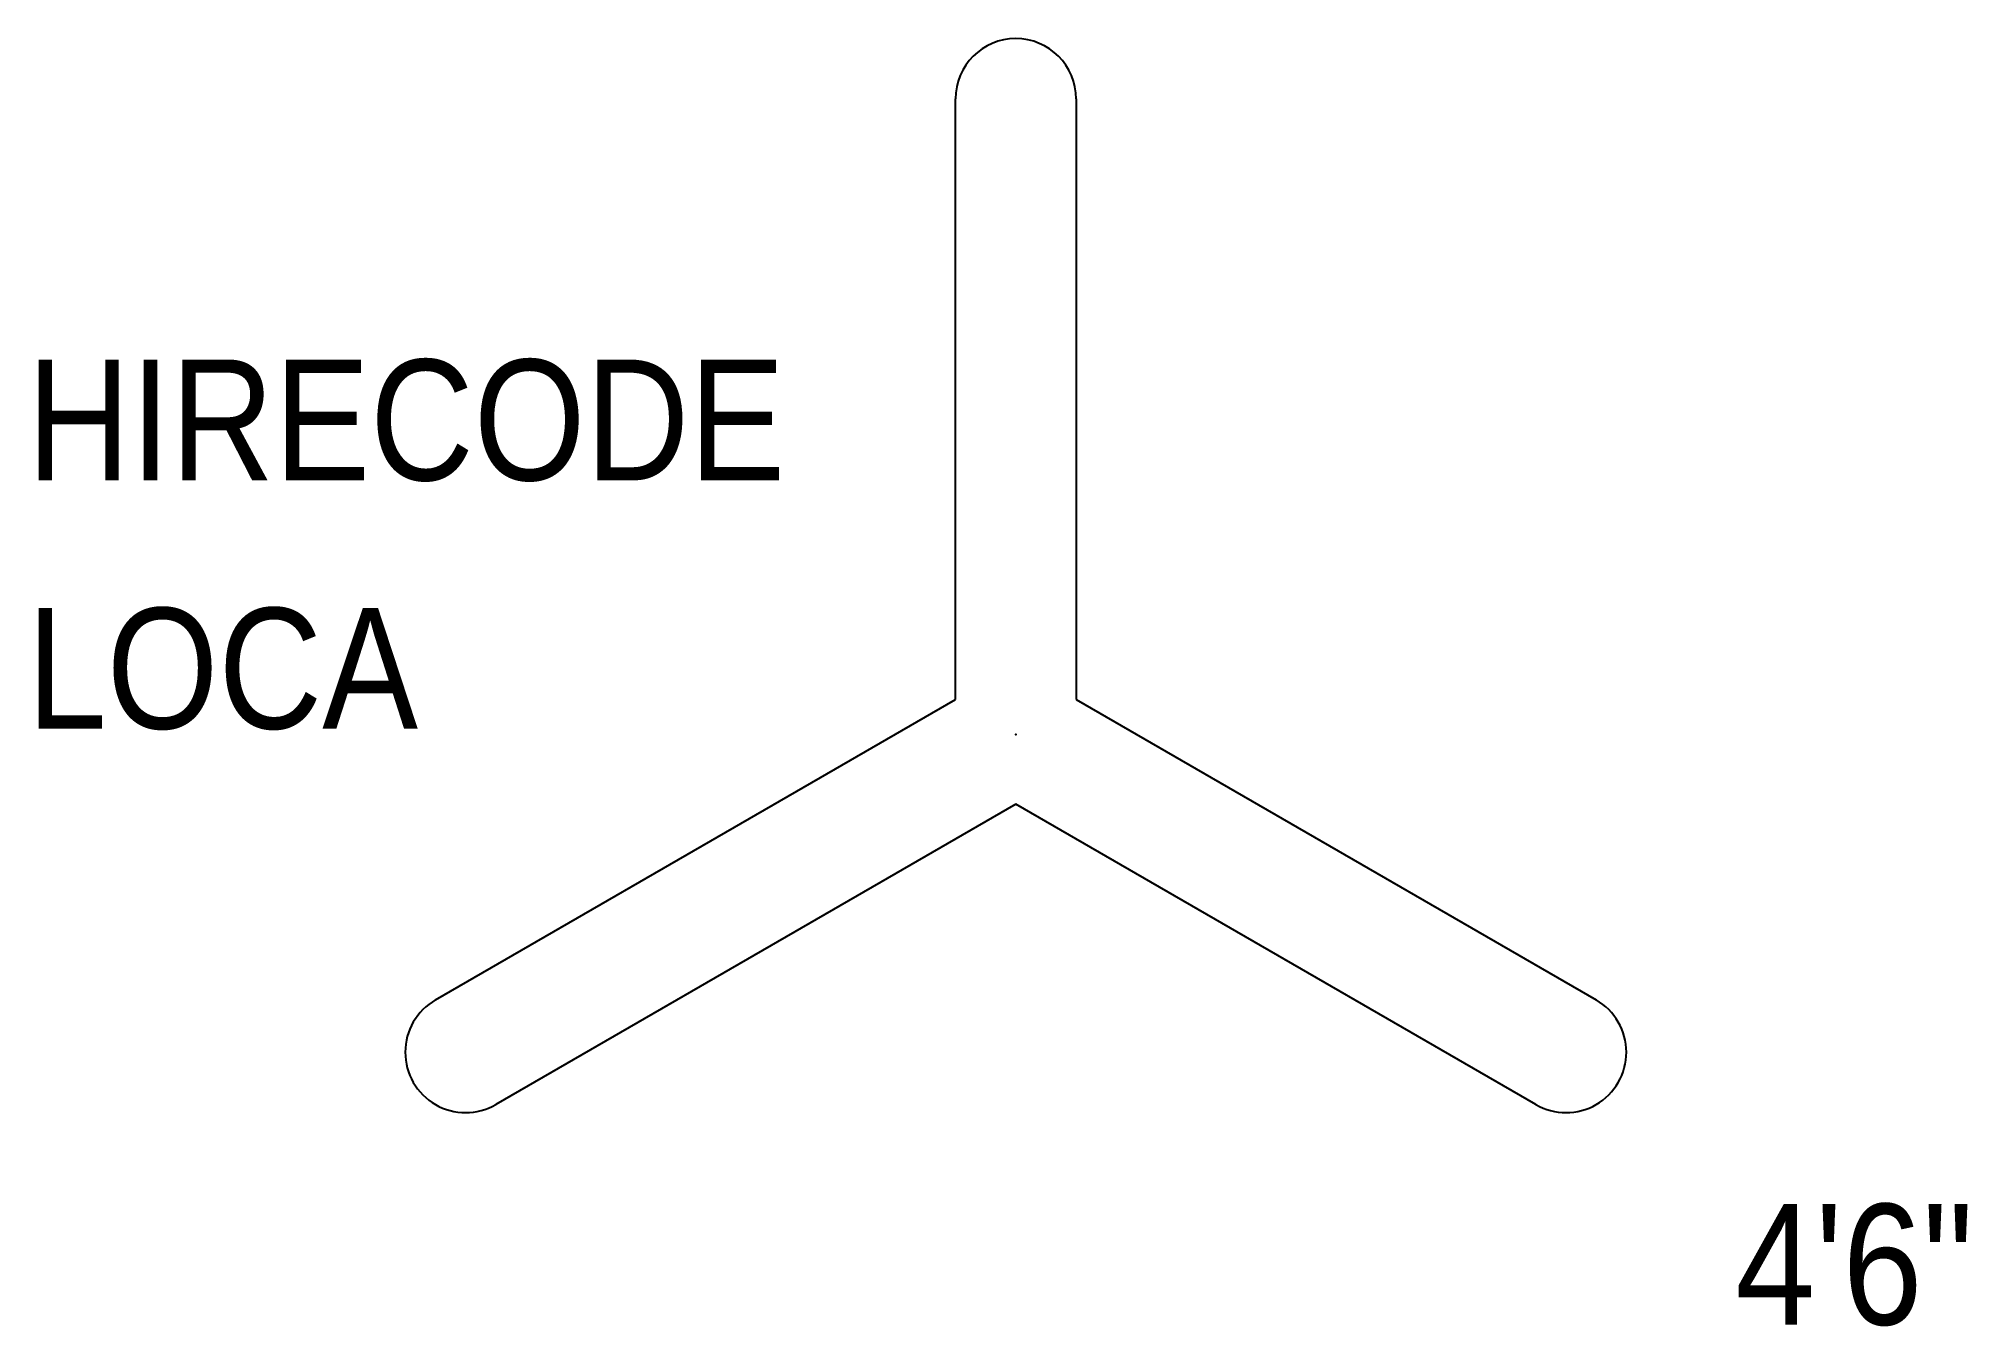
# Model space of a CAD drawing. Extents: x 1315 to 2114, y 1782 to 2315.
import ezdxf
from ezdxf.enums import TextEntityAlignment as Align

# ---------------------------------------------------------------- set-up
doc = ezdxf.new("R2010")
doc.units = 0
doc.header["$MEASUREMENT"] = 0
for name, color, linetype in [('LANTERNS', 4, 'CONTINUOUS'), ('LOCATION', 7, 'CONTINUOUS'), ('STANDTXT', 7, 'CONTINUOUS')]:
    doc.layers.add(name, color=color, linetype=linetype)

msp = doc.modelspace()

# ---------------------------------------------------------------- linework, layer by layer
at = {"layer": 'LANTERNS', "color": 0}
for p, q in [((1694.35, 2110.18), (1694.35, 2290.17)), ((1744.35, 2290.17), (1744.35, 2110.18)), ((1694.35, 2041.44), (1694.35, 2110.18)), ((1744.35, 2110.18), (1744.35, 2041.47)), ((1634.83, 2007.08), (1694.35, 2041.44)), ((1744.35, 2041.47), (1803.88, 2007.1)), ((1478.97, 1917.11), (1634.83, 2007.09)), ((1803.88, 2007.1), (1959.76, 1917.1)), ((1719.35, 1998.17), (1659.82, 1963.8)), ((1778.88, 1963.8), (1719.35, 1998.17)), ((1659.82, 1963.8), (1503.97, 1873.81)), ((1934.76, 1873.8), (1778.88, 1963.8))]:
    msp.add_line(p, q, dxfattribs=at)
for centre, start, end in [((1719.35, 2290.17), 0, 180), ((1491.44, 1895.44), 119.92487, 300.07773), ((1947.26, 1895.45), 239.99758, 59.99982)]:
    msp.add_arc(centre, 25, start, end, dxfattribs=at)
msp.add_point((1719.35, 2027.02), dxfattribs=at)

# ---------------------------------------------------------------- texts
at = {"layer": 'LANTERNS', "color": 0, "width": 0.89, "flags": 1}
msp.add_attdef('HIRECODE', (1309.69, 2132.26), 'ST4-6', height=50, dxfattribs=at)
at = {"layer": 'LOCATION', "width": 0.89, "flags": 1}
msp.add_attdef('LOCA', (1309.69, 2029.4), 'DIPS', height=50, dxfattribs=at)
at = {"layer": 'STANDTXT', "width": 0.89}
msp.add_text('4\'6"', height=50, dxfattribs=at).set_placement((2066.7, 1807.63), align=Align.MIDDLE)

doc.saveas('drawing.dxf')
